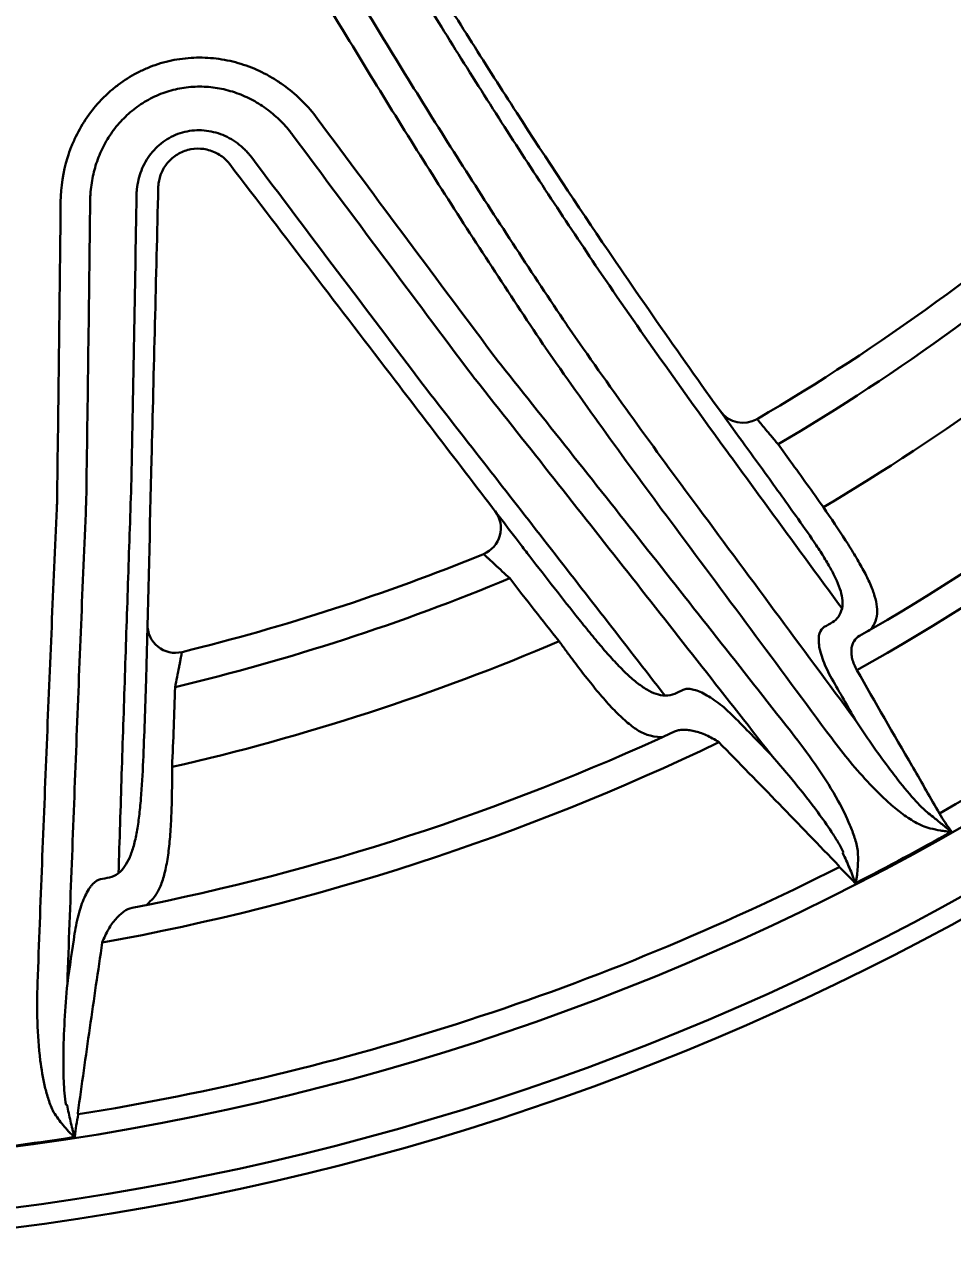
# Model space of a CAD drawing. Header units: inches. Extents: x 975 to 1816, y 133 to 420.
# Drawn here: x 1123.19 to 1143.45, y 217.34 to 244.34 of the extents above; entities that cross this region are included whole.
import ezdxf

# ---------------------------------------------------------------- set-up
doc = ezdxf.new("R2010")
doc.units = ezdxf.units.IN
doc.header["$MEASUREMENT"] = 0
doc.linetypes.add('CENTER', pattern=[2, 1.25, -0.25, 0.25, -0.25])
doc.layers.get('0').update_dxf_attribs({"lineweight": 30})
doc.layers.add('Center', color=1, linetype='CENTER', lineweight=18)
doc.styles.add('TCVN', font='tcvn+7284-2003r.ttf', dxfattribs={"height": 2.5})
doc.dimstyles.new('TCVN', dxfattribs={"dimtxt": 2.5, "dimasz": 3, "dimexe": 0.1, "dimexo": 0.0625, "dimgap": 0.09, "dimtad": 0, "dimtoh": 1, "dimdec": 0, "dimzin": 0, "dimdsep": 46, "dimtxsty": 'TCVN', "dimcen": 0.09, "dimclrd": 2, "dimclre": 2, "dimclrt": 1, "dimadec": 0, "dimazin": 0, "dimtfac": 1, "dimtdec": 0, "dimtofl": 0, "dimtmove": 0, "dimatfit": 3, "dimfxl": 1, "dimtolj": 1, "dimtzin": 0, "dimlwd": 18, "dimlwe": 18, "dimarcsym": 0})

# ---------------------------------------------------------------- blocks, each defined once
blk = doc.blocks.new('*D7')
at = {"layer": 'Center', "color": 2, "linetype": 'Continuous', "lineweight": 18, "transparency": 16777216}
for p, q in [((1171.919, 353.394), (1151.998, 326.267)), ((1174.919, 353.394), (1171.919, 353.394))]:
    blk.add_line(p, q, dxfattribs=at)
at = {"layer": 'Center', "color": 2, "lineweight": 18, "transparency": 16777216}
for p, q in [((1115.396, 276.336), (1115.396, 276.516)), ((1115.306, 276.426), (1115.486, 276.426))]:
    blk.add_line(p, q, dxfattribs=at)
at = {"layer": 'Center', "color": 2, "transparency": 16777216}
blk.add_solid([(1151.595, 326.563), (1152.401, 325.971), (1150.222, 323.849)], dxfattribs=at)
at = {"layer": 'Defpoints', "color": 0, "transparency": 16777216}
for p in [(1150.222, 323.849), (1080.569, 229.002)]:
    blk.add_point(p, dxfattribs=at)
at = {"layer": 'Center', "color": 1, "transparency": 16777216, "insert": (1178.009, 353.394), "char_height": 2.5, "attachment_point": 5, "style": 'TCVN'}
blk.add_mtext('\\A1;∅118', dxfattribs=at)
blk = doc.blocks.new('*D12')
at = {"layer": 'Center', "color": 2, "linetype": 'Continuous', "lineweight": 18, "transparency": 16777216}
blk.add_line((1129.982, 321.319), (1134.289, 334.585), dxfattribs=at)
for start, end in [(82.96732, 87.18581), (74.82735, 79.04584)]:
    blk.add_arc((1115.396, 276.391), 61.085, start, end, dxfattribs=at)
at = {"layer": 'Center', "color": 2, "transparency": 16777216}
for points in [[(1118.382, 336.902), (1118.407, 337.902), (1115.396, 337.475)], [(1131.526, 335.825), (1131.241, 334.867), (1134.259, 334.49)]]:
    blk.add_solid(points, dxfattribs=at)
at = {"layer": 'Defpoints', "color": 0, "transparency": 16777216}
for p in [(1115.396, 349.385), (1128.087, 336.143), (1129.963, 321.259), (1126.715, 311.256), (1115.396, 203.466)]:
    blk.add_point(p, dxfattribs=at)
at = {"layer": 'Center', "color": 1, "transparency": 16777216, "insert": (1124.945, 336.724), "char_height": 2.5, "attachment_point": 5, "rotation": 351.0066, "style": 'TCVN'}
blk.add_mtext('\\A1;18°', dxfattribs=at)
blk = doc.blocks.new('*D16')
at = {"layer": 'Center', "color": 2, "linetype": 'Continuous', "lineweight": 18, "transparency": 16777216}
blk.add_line((1126.68, 280.084), (1126.375, 279.984), dxfattribs=at)
for start, end in [(65.6581, 75.2097), (32.9401, 42.4918)]:
    blk.add_arc((1115.396, 276.385), 11.654, start, end, dxfattribs=at)
at = {"layer": 'Center', "color": 2, "transparency": 16777216}
for points in [[(1118.306, 287.157), (1118.435, 288.149), (1115.396, 288.039)], [(1125.627, 282.938), (1124.725, 282.507), (1126.47, 280.016)]]:
    blk.add_solid(points, dxfattribs=at)
at = {"layer": 'Defpoints', "color": 0, "transparency": 16777216}
for p in [(1115.396, 349.385), (1124.043, 284.198), (1132.14, 281.874), (1126.739, 280.104), (1115.396, 203.466)]:
    blk.add_point(p, dxfattribs=at)
at = {"layer": 'Center', "color": 1, "transparency": 16777216, "insert": (1122.233, 285.823), "char_height": 2.5, "attachment_point": 5, "rotation": 324.0749, "style": 'TCVN'}
blk.add_mtext('\\A1;72°', dxfattribs=at)

msp = doc.modelspace()

# ---------------------------------------------------------------- linework, layer by layer
msp.add_line((1139.649, 235.18), (1139.921, 234.806))
for radius in [58.838, 58.403, 57.085]:
    msp.add_circle((1115.396, 276.426), radius)
for centre, radius, start, end in [((1115.396, 276.426), 47.141, 300.3155, 311.6845), ((1115.396, 276.426), 47.848, 300.4567, 311.5433), ((1115.396, 276.426), 49.533, 300.6372, 311.3628), ((1115.396, 276.426), 52.362, 299.8125, 312.1876), ((1115.396, 276.426), 52.986, 299.3577, 312.6424), ((1138.883, 236.257), 0.609, 215.7119, 300.3155), ((1115.396, 276.426), 56.593, 299.3947, 312.6055), ((1132.986, 233.347), 0.609, 292.2122, 37.4147), ((1115.396, 276.426), 47.141, 283.7878, 292.2122), ((1115.396, 276.426), 47.848, 283.3945, 292.6055), ((1126.485, 231.235), 0.609, 178.5853, 283.7878), ((1115.396, 276.426), 49.533, 282.8532, 293.1468), ((1115.396, 276.426), 52.362, 281.1691, 294.8309), ((1115.396, 276.426), 52.986, 280.3216, 295.6784), ((1115.396, 276.426), 57.068, 297.0445, 299.4203), ((1115.396, 276.426), 56.593, 279.1187, 296.8813), ((1115.396, 276.426), 57.068, 276.5832, 278.9555)]:
    msp.add_arc(centre, radius, start, end)
for points, knots in [([(1135.793, 238.894), (1135.62, 239.151), (1135.447, 239.409), (1135.101, 239.926), (1134.586, 240.704), (1134.075, 241.488), (1133.399, 242.538), (1133.063, 243.067), (1132.397, 244.128), (1132.067, 244.661), (1130.433, 247.333), (1129.173, 249.502), (1127.961, 251.701)], [0, 0, 0, 0, 0.0625, 0.0625, 0.125, 0.25, 0.25, 0.375, 0.375, 0.5, 0.5, 1, 1, 1, 1]), ([(1128.323, 251.789), (1129.503, 249.66), (1130.729, 247.563), (1132.318, 244.979), (1132.639, 244.464), (1133.286, 243.439), (1133.612, 242.928), (1134.597, 241.405), (1135.263, 240.401), (1135.937, 239.409)], [0, 0, 0, 0, 0.5, 0.5, 0.625, 0.625, 0.75, 0.75, 1, 1, 1, 1]), ([(1126.693, 251.545), (1127.979, 249.183), (1129.317, 246.855), (1131.405, 243.412), (1132.115, 242.272), (1133.554, 240.017), (1134.285, 238.902), (1135.026, 237.8)], [0, 0, 0, 0, 0.5, 0.5, 0.75, 0.75, 1, 1, 1, 1]), ([(1134.514, 237.368), (1133.767, 238.482), (1133.03, 239.608), (1131.578, 241.886), (1130.862, 243.038), (1128.756, 246.517), (1127.406, 248.869), (1126.109, 251.256)], [0, 0, 0, 0, 0.25, 0.25, 0.5, 0.5, 1, 1, 1, 1]), ([(1123.979, 240.474), (1123.982, 240.803), (1124.032, 241.125), (1124.154, 241.517), (1124.181, 241.595), (1124.241, 241.749), (1124.275, 241.824), (1124.383, 242.047), (1124.465, 242.189), (1124.651, 242.457), (1124.754, 242.584), (1124.925, 242.762), (1124.985, 242.82), (1125.107, 242.929), (1125.171, 242.98), (1125.366, 243.127), (1125.504, 243.215), (1125.724, 243.329), (1125.799, 243.364), (1125.95, 243.427), (1126.027, 243.456), (1126.26, 243.531), (1126.418, 243.568), (1126.662, 243.604), (1126.745, 243.613), (1126.909, 243.623), (1126.991, 243.625), (1127.235, 243.62), (1127.397, 243.604), (1127.719, 243.545), (1127.88, 243.502), (1128.188, 243.394), (1128.337, 243.328), (1128.552, 243.213), (1128.623, 243.171), (1128.761, 243.083), (1128.829, 243.036), (1129.026, 242.889), (1129.149, 242.782), (1129.379, 242.551), (1129.486, 242.427), (1129.584, 242.295)], [0, 0, 0, 0, 0.125, 0.125, 0.15625, 0.15625, 0.1875, 0.1875, 0.25, 0.25, 0.3125, 0.3125, 0.34375, 0.34375, 0.375, 0.375, 0.4375, 0.4375, 0.46875, 0.46875, 0.5, 0.5, 0.5625, 0.5625, 0.59375, 0.59375, 0.625, 0.625, 0.6875, 0.6875, 0.75, 0.75, 0.8125, 0.8125, 0.84375, 0.84375, 0.875, 0.875, 0.9375, 0.9375, 1, 1, 1, 1]), ([(1129.046, 241.937), (1129.027, 241.963), (1129.006, 241.989), (1128.966, 242.04), (1128.945, 242.064), (1128.882, 242.138), (1128.839, 242.185), (1128.703, 242.322), (1128.606, 242.406), (1128.45, 242.523), (1128.397, 242.56), (1128.287, 242.63), (1128.232, 242.663), (1128.062, 242.754), (1127.945, 242.806), (1127.702, 242.893), (1127.575, 242.927), (1127.321, 242.974), (1127.193, 242.987), (1127, 242.991), (1126.935, 242.99), (1126.805, 242.982), (1126.74, 242.975), (1126.547, 242.947), (1126.422, 242.918), (1126.238, 242.858), (1126.178, 242.836), (1126.058, 242.786), (1125.999, 242.758), (1125.826, 242.668), (1125.717, 242.599), (1125.563, 242.482), (1125.513, 242.441), (1125.416, 242.355), (1125.369, 242.309), (1125.234, 242.168), (1125.153, 242.068), (1125.044, 241.909), (1125.009, 241.854), (1124.944, 241.742), (1124.914, 241.685), (1124.829, 241.509), (1124.782, 241.389), (1124.706, 241.143), (1124.677, 241.017), (1124.647, 240.825), (1124.639, 240.76), (1124.631, 240.663), (1124.629, 240.631), (1124.626, 240.566), (1124.625, 240.533), (1124.624, 240.501)], [0, 0, 0, 0, 0.015625, 0.015625, 0.03125, 0.03125, 0.0625, 0.0625, 0.125, 0.125, 0.15625, 0.15625, 0.1875, 0.1875, 0.25, 0.25, 0.3125, 0.3125, 0.375, 0.375, 0.40625, 0.40625, 0.4375, 0.4375, 0.5, 0.5, 0.53125, 0.53125, 0.5625, 0.5625, 0.625, 0.625, 0.65625, 0.65625, 0.6875, 0.6875, 0.75, 0.75, 0.78125, 0.78125, 0.8125, 0.8125, 0.875, 0.875, 0.9375, 0.9375, 0.96875, 0.96875, 0.984375, 0.984375, 1, 1, 1, 1]), ([(1125.641, 240.697), (1125.645, 240.768), (1125.655, 240.838), (1125.683, 240.977), (1125.702, 241.045), (1125.748, 241.177), (1125.776, 241.241), (1125.842, 241.366), (1125.879, 241.426), (1125.962, 241.54), (1126.007, 241.593), (1126.106, 241.693), (1126.16, 241.739), (1126.273, 241.823), (1126.333, 241.859), (1126.458, 241.924), (1126.524, 241.951), (1126.657, 241.995), (1126.726, 242.011), (1126.864, 242.032), (1126.935, 242.038), (1127.076, 242.037), (1127.146, 242.031), (1127.284, 242.008), (1127.353, 241.992), (1127.555, 241.926), (1127.68, 241.864), (1127.855, 241.744), (1127.91, 241.699), (1127.988, 241.628), (1128.013, 241.603), (1128.05, 241.565), (1128.062, 241.552), (1128.079, 241.532), (1128.088, 241.522), (1128.097, 241.512), (1128.102, 241.506), (1128.105, 241.502), (1128.108, 241.499)], [0, 0, 0, 0, 0.0625, 0.0625, 0.125, 0.125, 0.1875, 0.1875, 0.25, 0.25, 0.3125, 0.3125, 0.375, 0.375, 0.4375, 0.4375, 0.5, 0.5, 0.5625, 0.5625, 0.625, 0.625, 0.6875, 0.6875, 0.75, 0.75, 0.875, 0.875, 0.9375, 0.9375, 0.96875, 0.96875, 0.984375, 0.984375, 0.992188, 0.996094, 0.996094, 1, 1, 1, 1]), ([(1127.665, 241.306), (1127.664, 241.307), (1127.664, 241.307), (1127.663, 241.308), (1127.647, 241.328), (1127.629, 241.349), (1127.61, 241.369), (1127.547, 241.435), (1127.47, 241.493), (1127.384, 241.538), (1127.298, 241.583), (1127.201, 241.615), (1127.102, 241.628), (1127.011, 241.641), (1126.916, 241.639), (1126.825, 241.622), (1126.732, 241.605), (1126.642, 241.573), (1126.56, 241.527), (1126.477, 241.482), (1126.401, 241.421), (1126.339, 241.352), (1126.276, 241.284), (1126.225, 241.205), (1126.189, 241.124), (1126.152, 241.043), (1126.129, 240.957), (1126.119, 240.874), (1126.115, 240.848), (1126.113, 240.818), (1126.112, 240.797)], [0.00009754, 0.00009754, 0.00009754, 0.00009754, 0.0001137, 0.0001137, 0.0001137, 0.00056562, 0.00056562, 0.00056562, 0.00208171, 0.00208171, 0.00208171, 0.00360326, 0.00360326, 0.00360326, 0.00500427, 0.00500427, 0.00500427, 0.00641857, 0.00641857, 0.00641857, 0.00784285, 0.00784285, 0.00784285, 0.00925417, 0.00925417, 0.00925417, 0.0106535, 0.0106535, 0.0106535, 0.01109038, 0.01109038, 0.01109038, 0.01109038]), ([(1128.11, 241.5), (1128.11, 241.5), (1128.11, 241.499), (1128.11, 241.499), (1128.125, 241.479), (1128.14, 241.459), (1128.156, 241.439)], [-0.000000261, -0.000000261, -0.000000261, -0.000000261, 0, 0, 0, 0.0003823398, 0.0003823398, 0.0003823398, 0.0003823398]), ([(1125.637, 240.621), (1125.638, 240.646), (1125.638, 240.671), (1125.639, 240.697), (1125.639, 240.697), (1125.639, 240.697), (1125.639, 240.697)], [0, 0, 0, 0, 0.0003823398, 0.0003823398, 0.0003823398, 0.0003826008, 0.0003826008, 0.0003826008, 0.0003826008]), ([(1133.587, 236.927), (1134.655, 235.586), (1135.726, 234.236), (1137.872, 231.521), (1138.944, 230.159), (1140.018, 228.792)], [0, 0, 0, 0, 0.5, 0.5, 1, 1, 1, 1]), ([(1133.041, 236.594), (1133.016, 236.625), (1132.991, 236.657), (1132.966, 236.688), (1132.966, 236.688), (1132.966, 236.688), (1132.966, 236.688)], [0, 0, 0, 0, 0.0006098362, 0.0006098362, 0.0006098362, 0.0006100972, 0.0006100972, 0.0006100972, 0.0006100972]), ([(1139.498, 228.398), (1138.42, 229.774), (1137.343, 231.146), (1135.188, 233.882), (1134.113, 235.242), (1133.041, 236.594)], [0, 0, 0, 0, 0.5, 0.5, 1, 1, 1, 1]), ([(1131.896, 236.48), (1132.772, 235.356), (1133.652, 234.227), (1134.973, 232.53), (1135.413, 231.963), (1136.296, 230.828), (1136.737, 230.259), (1137.179, 229.691)], [0, 0, 0, 0, 0.5, 0.5, 0.75, 0.75, 1, 1, 1, 1]), ([(1139.191, 235.731), (1139.191, 235.731), (1139.198, 235.722), (1139.218, 235.697), (1139.227, 235.686), (1139.248, 235.662), (1139.26, 235.647), (1139.3, 235.599), (1139.333, 235.559), (1139.389, 235.492), (1139.409, 235.468), (1139.451, 235.418), (1139.473, 235.391), (1139.496, 235.364)], [0, 0, 0, 0, 0.25, 0.25, 0.375, 0.375, 0.5, 0.5, 0.75, 0.75, 0.875, 0.875, 1, 1, 1, 1]), ([(1138.806, 235.323), (1138.806, 235.323), (1138.807, 235.322), (1138.807, 235.322), (1138.825, 235.297), (1138.843, 235.272), (1138.862, 235.246)], [0, 0, 0, 0, 0.0000085041, 0.0000085041, 0.0000085041, 0.0004770504, 0.0004770504, 0.0004770504, 0.0004770504]), ([(1138.658, 234.855), (1138.64, 234.88), (1138.621, 234.906), (1138.603, 234.931), (1138.603, 234.931), (1138.603, 234.931), (1138.603, 234.931)], [0, 0, 0, 0, 0.0004726317, 0.0004726317, 0.0004726317, 0.0004728927, 0.0004728927, 0.0004728927, 0.0004728927]), ([(1125.243, 225.813), (1125.266, 226.532), (1125.289, 227.251), (1125.335, 228.688), (1125.359, 229.406), (1125.406, 230.839), (1125.43, 231.555), (1125.478, 232.985), (1125.502, 233.699), (1125.526, 234.411)], [0, 0, 0, 0, 0.25, 0.25, 0.5, 0.5, 0.75, 0.75, 1, 1, 1, 1]), ([(1124.538, 233.95), (1124.538, 233.95), (1124.538, 233.95), (1124.538, 233.95), (1124.537, 233.91), (1124.535, 233.87), (1124.533, 233.83)], [-0.000000261, -0.000000261, -0.000000261, -0.000000261, 0, 0, 0, 0.0006098362, 0.0006098362, 0.0006098362, 0.0006098362]), ([(1123.474, 223.417), (1123.539, 225.153), (1123.606, 226.886), (1123.746, 230.344), (1123.819, 232.065), (1123.896, 233.778)], [0, 0, 0, 0, 0.5, 0.5, 1, 1, 1, 1]), ([(1124.533, 233.83), (1124.46, 232.105), (1124.39, 230.373), (1124.255, 226.894), (1124.189, 225.15), (1124.126, 223.403)], [0, 0, 0, 0, 0.5, 0.5, 1, 1, 1, 1]), ([(1140.638, 233.807), (1140.81, 233.556), (1140.973, 233.315), (1141.198, 232.966), (1141.269, 232.851), (1141.401, 232.631), (1141.462, 232.526), (1141.57, 232.322), (1141.618, 232.225), (1141.701, 232.036), (1141.734, 231.948), (1141.784, 231.782), (1141.801, 231.704), (1141.817, 231.558), (1141.815, 231.49), (1141.805, 231.427)], [0, 0, 0, 0, 0.25, 0.25, 0.375, 0.375, 0.5, 0.5, 0.625, 0.625, 0.75, 0.75, 0.875, 0.875, 1, 1, 1, 1]), ([(1141.046, 231.595), (1141.058, 231.649), (1141.061, 231.708), (1141.051, 231.834), (1141.037, 231.9), (1140.996, 232.042), (1140.967, 232.117), (1140.898, 232.274), (1140.857, 232.356), (1140.765, 232.524), (1140.714, 232.61), (1140.604, 232.789), (1140.545, 232.882), (1140.359, 233.161), (1140.226, 233.352), (1140.086, 233.549)], [0, 0, 0, 0, 0.125, 0.125, 0.25, 0.25, 0.375, 0.375, 0.5, 0.5, 0.625, 0.625, 0.75, 0.75, 1, 1, 1, 1]), ([(1133.626, 232.403), (1133.568, 232.457), (1133.513, 232.508), (1133.439, 232.577), (1133.416, 232.599), (1133.372, 232.64), (1133.351, 232.659), (1133.315, 232.693), (1133.298, 232.708), (1133.269, 232.734), (1133.257, 232.746), (1133.227, 232.774), (1133.217, 232.783), (1133.217, 232.783)], [0, 0, 0, 0, 0.25, 0.25, 0.375, 0.375, 0.5, 0.5, 0.625, 0.625, 0.75, 0.75, 1, 1, 1, 1]), ([(1140.839, 231.295), (1140.889, 231.325), (1140.932, 231.365), (1141.001, 231.464), (1141.028, 231.525), (1141.046, 231.595)], [0, 0, 0, 0, 0.5, 0.5, 1, 1, 1, 1]), ([(1141.805, 231.427), (1141.791, 231.347), (1141.768, 231.28), (1141.703, 231.171), (1141.661, 231.128), (1141.61, 231.098)], [0, 0, 0, 0, 0.5, 0.5, 1, 1, 1, 1]), ([(1135.302, 231.357), (1135.391, 231.245), (1135.48, 231.134), (1135.657, 230.919), (1135.743, 230.815), (1135.914, 230.618), (1135.998, 230.523), (1136.122, 230.389), (1136.164, 230.346), (1136.246, 230.263), (1136.286, 230.223), (1136.405, 230.109), (1136.482, 230.041), (1136.596, 229.951), (1136.633, 229.923), (1136.708, 229.871), (1136.744, 229.847), (1136.924, 229.741), (1137.055, 229.695), (1137.179, 229.691)], [0, 0, 0, 0, 0.125, 0.125, 0.25, 0.25, 0.375, 0.375, 0.4375, 0.4375, 0.5, 0.5, 0.625, 0.625, 0.6875, 0.6875, 0.75, 0.75, 1, 1, 1, 1]), ([(1140.824, 230.06), (1140.785, 230.129), (1140.75, 230.197), (1140.687, 230.33), (1140.659, 230.396), (1140.612, 230.52), (1140.592, 230.58), (1140.562, 230.694), (1140.551, 230.748), (1140.538, 230.848), (1140.535, 230.894), (1140.538, 230.957), (1140.54, 230.977), (1140.546, 231.014), (1140.55, 231.032), (1140.575, 231.116), (1140.61, 231.163), (1140.659, 231.192)], [0, 0, 0, 0, 0.125, 0.125, 0.25, 0.25, 0.375, 0.375, 0.5, 0.5, 0.625, 0.625, 0.6875, 0.6875, 0.75, 0.75, 1, 1, 1, 1]), ([(1137.114, 228.781), (1136.845, 228.798), (1136.702, 228.857), (1136.506, 228.989), (1136.466, 229.018), (1136.384, 229.082), (1136.342, 229.117), (1136.216, 229.228), (1136.13, 229.312), (1135.996, 229.452), (1135.951, 229.502), (1135.859, 229.605), (1135.812, 229.659), (1135.67, 229.826), (1135.574, 229.944), (1135.378, 230.193), (1135.278, 230.323), (1135.125, 230.527), (1135.074, 230.597), (1134.97, 230.737), (1134.919, 230.808), (1134.866, 230.88)], [0, 0, 0, 0, 0.25, 0.25, 0.3125, 0.3125, 0.375, 0.375, 0.5, 0.5, 0.5625, 0.5625, 0.625, 0.625, 0.75, 0.75, 0.875, 0.875, 0.9375, 0.9375, 1, 1, 1, 1]), ([(1141.428, 230.994), (1141.38, 230.967), (1141.341, 230.93), (1141.296, 230.86), (1141.283, 230.834), (1141.264, 230.777), (1141.257, 230.747), (1141.249, 230.682), (1141.248, 230.647), (1141.254, 230.573), (1141.26, 230.535), (1141.279, 230.455), (1141.293, 230.414), (1141.327, 230.329), (1141.348, 230.287), (1141.372, 230.245)], [0, 0, 0, 0, 0.25, 0.25, 0.375, 0.375, 0.5, 0.5, 0.625, 0.625, 0.75, 0.75, 0.875, 0.875, 1, 1, 1, 1]), ([(1126.631, 230.643), (1126.631, 230.643), (1126.628, 230.629), (1126.62, 230.59), (1126.617, 230.573), (1126.609, 230.534), (1126.605, 230.512), (1126.595, 230.463), (1126.589, 230.436), (1126.578, 230.377), (1126.572, 230.346), (1126.552, 230.247), (1126.538, 230.173), (1126.523, 230.095)], [0, 0, 0, 0, 0.25, 0.25, 0.375, 0.375, 0.5, 0.5, 0.625, 0.625, 0.75, 0.75, 1, 1, 1, 1]), ([(1137.576, 229.817), (1137.603, 229.83), (1137.633, 229.837), (1137.702, 229.84), (1137.74, 229.837), (1137.821, 229.82), (1137.865, 229.807), (1137.957, 229.77), (1138.006, 229.747), (1138.108, 229.691), (1138.161, 229.659), (1138.269, 229.586), (1138.326, 229.545), (1138.497, 229.409), (1138.612, 229.306), (1138.728, 229.187)], [0, 0, 0, 0, 0.125, 0.125, 0.25, 0.25, 0.375, 0.375, 0.5, 0.5, 0.625, 0.625, 0.75, 0.75, 1, 1, 1, 1]), ([(1138.355, 228.673), (1138.264, 228.735), (1138.172, 228.786), (1138.035, 228.847), (1137.99, 228.865), (1137.901, 228.895), (1137.858, 228.908), (1137.773, 228.928), (1137.732, 228.935), (1137.653, 228.944), (1137.615, 228.946), (1137.542, 228.944), (1137.507, 228.94), (1137.442, 228.927), (1137.412, 228.918), (1137.384, 228.905)], [0, 0, 0, 0, 0.25, 0.25, 0.375, 0.375, 0.5, 0.5, 0.625, 0.625, 0.75, 0.75, 0.875, 0.875, 1, 1, 1, 1]), ([(1140.018, 228.792), (1140.192, 228.57), (1140.359, 228.343), (1140.675, 227.877), (1140.825, 227.637), (1140.962, 227.39)], [0, 0, 0, 0, 0.5, 0.5, 1, 1, 1, 1]), ([(1141.656, 227.758), (1141.506, 227.916), (1141.362, 228.079), (1141.084, 228.413), (1140.949, 228.584), (1140.82, 228.759)], [0, 0, 0, 0, 0.5, 0.5, 1, 1, 1, 1]), ([(1140.978, 225.975), (1140.542, 226.425), (1140.107, 226.877), (1139.233, 227.777), (1138.795, 228.225), (1138.355, 228.673)], [0, 0, 0, 0, 0.5, 0.5, 1, 1, 1, 1]), ([(1125.243, 225.813), (1125.292, 225.851), (1125.336, 225.899), (1125.418, 226.015), (1125.454, 226.083), (1125.52, 226.235), (1125.549, 226.319), (1125.588, 226.46), (1125.6, 226.509), (1125.623, 226.611), (1125.633, 226.663), (1125.663, 226.826), (1125.68, 226.94), (1125.702, 227.121), (1125.709, 227.183), (1125.721, 227.31), (1125.727, 227.375), (1125.754, 227.702), (1125.77, 227.977), (1125.782, 228.264)], [0, 0, 0, 0, 0.125, 0.125, 0.25, 0.25, 0.375, 0.375, 0.4375, 0.4375, 0.5, 0.5, 0.625, 0.625, 0.6875, 0.6875, 0.75, 0.75, 1, 1, 1, 1]), ([(1140.517, 227.144), (1140.357, 227.36), (1140.191, 227.572), (1139.85, 227.989), (1139.676, 228.195), (1139.498, 228.398)], [0, 0, 0, 0, 0.5, 0.5, 1, 1, 1, 1]), ([(1126.414, 228.134), (1126.415, 227.957), (1126.414, 227.784), (1126.409, 227.447), (1126.405, 227.283), (1126.396, 227.044), (1126.392, 226.966), (1126.384, 226.812), (1126.379, 226.738), (1126.362, 226.52), (1126.349, 226.384), (1126.323, 226.191), (1126.314, 226.129), (1126.293, 226.009), (1126.282, 225.951), (1126.245, 225.786), (1126.217, 225.687), (1126.152, 225.51), (1126.116, 225.432), (1126.033, 225.299), (1125.987, 225.244), (1125.851, 225.119)], [0, 0, 0, 0, 0.125, 0.125, 0.25, 0.25, 0.3125, 0.3125, 0.375, 0.375, 0.5, 0.5, 0.5625, 0.5625, 0.625, 0.625, 0.75, 0.75, 0.875, 0.875, 1, 1, 1, 1]), ([(1142.171, 227.979), (1142.3, 227.81), (1142.432, 227.644), (1142.643, 227.404), (1142.715, 227.325), (1142.828, 227.214), (1142.867, 227.178), (1142.948, 227.108), (1142.989, 227.075), (1143.035, 227.046)], [0, 0, 0, 0, 0.5, 0.5, 0.75, 0.75, 0.875, 0.875, 1, 1, 1, 1]), ([(1142.579, 228.154), (1142.586, 228.141), (1142.593, 228.129), (1142.6, 228.116), (1142.791, 227.784), (1142.982, 227.451), (1143.173, 227.118)], [0, 0, 0, 0, 0.000226083, 0.000226083, 0.000226083, 0.00622329, 0.00622329, 0.00622329, 0.00622329]), ([(1140.962, 227.39), (1141.056, 227.218), (1141.144, 227.044), (1141.256, 226.774), (1141.291, 226.683), (1141.35, 226.496), (1141.375, 226.401), (1141.391, 226.304)], [0, 0, 0, 0, 0.5, 0.5, 0.75, 0.75, 1, 1, 1, 1]), ([(1142.973, 226.792), (1142.913, 226.807), (1142.857, 226.827), (1142.746, 226.874), (1142.693, 226.901), (1142.537, 226.989), (1142.437, 227.057), (1142.244, 227.203), (1142.152, 227.281), (1141.972, 227.441), (1141.885, 227.525), (1141.8, 227.611)], [0, 0, 0, 0, 0.125, 0.125, 0.25, 0.25, 0.5, 0.5, 0.75, 0.75, 1, 1, 1, 1]), ([(1141.08, 226.269), (1141.042, 226.347), (1140.999, 226.423), (1140.91, 226.572), (1140.864, 226.645), (1140.721, 226.863), (1140.62, 227.004), (1140.517, 227.144)], [0, 0, 0, 0, 0.25, 0.25, 0.5, 0.5, 1, 1, 1, 1]), ([(1143.035, 227.046), (1143.099, 226.99), (1143.164, 226.936), (1143.264, 226.855), (1143.297, 226.828), (1143.349, 226.788), (1143.366, 226.775), (1143.391, 226.756), (1143.4, 226.749), (1143.413, 226.74), (1143.418, 226.737), (1143.424, 226.732), (1143.427, 226.731), (1143.43, 226.729), (1143.432, 226.728), (1143.434, 226.727), (1143.435, 226.727), (1143.437, 226.727)], [0, 0, 0, 0, 0.5, 0.5, 0.75, 0.75, 0.875, 0.875, 0.9375, 0.9375, 0.96875, 0.96875, 0.984375, 0.984375, 0.992188, 0.992188, 1, 1, 1, 1]), ([(1143.428, 226.717), (1143.419, 226.717), (1143.409, 226.717), (1143.39, 226.719), (1143.38, 226.72), (1143.352, 226.723), (1143.332, 226.726), (1143.275, 226.734), (1143.237, 226.74), (1143.123, 226.759), (1143.048, 226.774), (1142.973, 226.792)], [0, 0, 0, 0, 0.0625, 0.0625, 0.125, 0.125, 0.25, 0.25, 0.5, 0.5, 1, 1, 1, 1]), ([(1143.428, 226.717), (1143.43, 226.718), (1143.432, 226.72), (1143.434, 226.721), (1143.435, 226.723), (1143.436, 226.725), (1143.437, 226.727)], [0, 0, 0, 0, 0.00003455686, 0.00003455686, 0.00003455686, 0.00006825028, 0.00006825028, 0.00006825028, 0.00006825028]), ([(1141.391, 226.304), (1141.398, 226.185), (1141.397, 226.067), (1141.386, 225.89), (1141.381, 225.831), (1141.37, 225.743), (1141.366, 225.714), (1141.359, 225.67), (1141.357, 225.655), (1141.353, 225.633), (1141.352, 225.626), (1141.348, 225.612), (1141.347, 225.604), (1141.343, 225.598)], [0, 0, 0, 0, 0.5, 0.5, 0.75, 0.75, 0.875, 0.875, 0.9375, 0.9375, 0.96875, 0.96875, 1, 1, 1, 1]), ([(1141.062, 226.251), (1141.063, 226.254), (1141.064, 226.257), (1141.066, 226.259), (1141.067, 226.262), (1141.069, 226.264), (1141.071, 226.266), (1141.074, 226.267), (1141.076, 226.268), (1141.078, 226.269), (1141.079, 226.269), (1141.079, 226.269), (1141.08, 226.269)], [0, 0, 0, 0, 0.000045235, 0.000045235, 0.000045235, 0.0000912073, 0.0000912073, 0.0000912073, 0.0001333012, 0.0001333012, 0.0001333012, 0.0001415109, 0.0001415109, 0.0001415109, 0.0001415109]), ([(1141.332, 225.597), (1141.334, 225.597), (1141.335, 225.6), (1141.334, 225.604), (1141.334, 225.605), (1141.333, 225.611), (1141.332, 225.614), (1141.328, 225.625), (1141.326, 225.632), (1141.318, 225.653), (1141.313, 225.667), (1141.297, 225.709), (1141.287, 225.737), (1141.254, 225.82), (1141.231, 225.875), (1141.162, 226.039), (1141.113, 226.146), (1141.062, 226.251)], [0, 0, 0, 0, 0.007813, 0.007813, 0.015625, 0.015625, 0.03125, 0.03125, 0.0625, 0.0625, 0.125, 0.125, 0.25, 0.25, 0.5, 0.5, 1, 1, 1, 1]), ([(1140.978, 225.975), (1140.979, 225.968), (1140.981, 225.962), (1140.982, 225.955), (1140.983, 225.953), (1140.983, 225.95), (1140.984, 225.948)], [0, 0, 0, 0, 0.0001038946, 0.0001038946, 0.0001038946, 0.0001448338, 0.0001448338, 0.0001448338, 0.0001448338]), ([(1141.332, 225.597), (1141.277, 225.66), (1141.22, 225.721), (1141.104, 225.838), (1141.044, 225.894), (1140.984, 225.948)], [0, 0, 0, 0, 0.5, 0.5, 1, 1, 1, 1]), ([(1124.285, 224.494), (1124.298, 224.576), (1124.312, 224.656), (1124.344, 224.81), (1124.362, 224.883), (1124.401, 225.022), (1124.422, 225.087), (1124.467, 225.21), (1124.491, 225.268), (1124.541, 225.373), (1124.567, 225.42), (1124.607, 225.483), (1124.62, 225.502), (1124.648, 225.539), (1124.662, 225.556), (1124.732, 225.633), (1124.789, 225.67), (1124.847, 225.681)], [0, 0, 0, 0, 0.125, 0.125, 0.25, 0.25, 0.375, 0.375, 0.5, 0.5, 0.625, 0.625, 0.6875, 0.6875, 0.75, 0.75, 1, 1, 1, 1]), ([(1141.343, 225.598), (1141.342, 225.597), (1141.34, 225.596), (1141.339, 225.596), (1141.336, 225.596), (1141.334, 225.597), (1141.332, 225.597)], [0, 0, 0, 0, 0.00002529611, 0.00002529611, 0.00002529611, 0.00005828994, 0.00005828994, 0.00005828994, 0.00005828994]), ([(1125.538, 225.056), (1125.479, 225.044), (1125.419, 225.016), (1125.329, 224.954), (1125.299, 224.93), (1125.24, 224.876), (1125.211, 224.846), (1125.154, 224.781), (1125.126, 224.745), (1125.072, 224.668), (1125.046, 224.628), (1124.972, 224.499), (1124.927, 224.402), (1124.889, 224.298)], [0, 0, 0, 0, 0.25, 0.25, 0.375, 0.375, 0.5, 0.5, 0.625, 0.625, 0.75, 0.75, 1, 1, 1, 1]), ([(1124.889, 224.298), (1124.796, 223.677), (1124.706, 223.057), (1124.528, 221.815), (1124.442, 221.194), (1124.354, 220.573)], [0, 0, 0, 0, 0.5, 0.5, 1, 1, 1, 1]), ([(1123.535, 221.727), (1123.5, 222.008), (1123.48, 222.289), (1123.462, 222.853), (1123.464, 223.135), (1123.474, 223.417)], [0, 0, 0, 0, 0.5, 0.5, 1, 1, 1, 1]), ([(1124.126, 223.403), (1124.102, 223.135), (1124.082, 222.866), (1124.052, 222.328), (1124.042, 222.059), (1124.039, 221.79)], [0, 0, 0, 0, 0.5, 0.5, 1, 1, 1, 1]), ([(1123.826, 220.596), (1123.782, 220.684), (1123.746, 220.776), (1123.684, 220.962), (1123.658, 221.056), (1123.591, 221.341), (1123.559, 221.533), (1123.535, 221.727)], [0, 0, 0, 0, 0.25, 0.25, 0.5, 0.5, 1, 1, 1, 1]), ([(1124.039, 221.79), (1124.038, 221.616), (1124.04, 221.443), (1124.052, 221.183), (1124.057, 221.096), (1124.073, 220.923), (1124.083, 220.837), (1124.098, 220.751)], [0, 0, 0, 0, 0.5, 0.5, 0.75, 0.75, 1, 1, 1, 1]), ([(1124.098, 220.751), (1124.1, 220.752), (1124.103, 220.753), (1124.105, 220.753), (1124.108, 220.754), (1124.111, 220.753), (1124.113, 220.752), (1124.117, 220.751), (1124.12, 220.75), (1124.123, 220.747)], [0, 0, 0, 0, 0.0000422428, 0.0000422428, 0.0000422428, 0.000084418, 0.000084418, 0.000084418, 0.0001407012, 0.0001407012, 0.0001407012, 0.0001407012]), ([(1124.123, 220.747), (1124.143, 220.632), (1124.167, 220.517), (1124.207, 220.344), (1124.221, 220.286), (1124.243, 220.199), (1124.251, 220.17), (1124.263, 220.127), (1124.267, 220.113), (1124.273, 220.091), (1124.275, 220.084), (1124.279, 220.074), (1124.28, 220.07), (1124.282, 220.065), (1124.283, 220.063), (1124.285, 220.06), (1124.287, 220.059), (1124.289, 220.059)], [0, 0, 0, 0, 0.5, 0.5, 0.75, 0.75, 0.875, 0.875, 0.9375, 0.9375, 0.96875, 0.96875, 0.984375, 0.984375, 0.992188, 0.992188, 1, 1, 1, 1]), ([(1124.279, 220.053), (1124.273, 220.057), (1124.267, 220.062), (1124.256, 220.071), (1124.251, 220.076), (1124.235, 220.092), (1124.224, 220.102), (1124.193, 220.134), (1124.172, 220.155), (1124.112, 220.22), (1124.073, 220.265), (1123.96, 220.401), (1123.89, 220.497), (1123.826, 220.596)], [0, 0, 0, 0, 0.03125, 0.03125, 0.0625, 0.0625, 0.125, 0.125, 0.25, 0.25, 0.5, 0.5, 1, 1, 1, 1]), ([(1124.365, 220.548), (1124.347, 220.469), (1124.332, 220.389), (1124.307, 220.226), (1124.296, 220.143), (1124.289, 220.059)], [0, 0, 0, 0, 0.5, 0.5, 1, 1, 1, 1]), ([(1124.354, 220.573), (1124.356, 220.567), (1124.359, 220.561), (1124.361, 220.555), (1124.363, 220.553), (1124.364, 220.55), (1124.365, 220.548)], [0, 0, 0, 0, 0.0001038946, 0.0001038946, 0.0001038946, 0.0001448338, 0.0001448338, 0.0001448338, 0.0001448338]), ([(1124.279, 220.053), (1124.281, 220.054), (1124.283, 220.054), (1124.284, 220.055), (1124.286, 220.056), (1124.287, 220.058), (1124.289, 220.059)], [0, 0, 0, 0, 0.0000252961, 0.0000252961, 0.0000252961, 0.00005828994, 0.00005828994, 0.00005828994, 0.00005828994])]:
    msp.add_open_spline(points, degree=3, knots=knots)
for points in [[(1129.584, 242.295), (1130.899, 240.522), (1132.214, 238.758), (1133.522, 237.009)], [(1132.966, 236.688), (1131.664, 238.426), (1130.355, 240.177), (1129.046, 241.937)], [(1128.108, 241.499), (1128.108, 241.499), (1128.109, 241.499), (1128.11, 241.5)], [(1128.156, 241.439), (1129.406, 239.776), (1130.655, 238.122), (1131.896, 236.48)], [(1127.673, 241.295), (1127.67, 241.299), (1127.668, 241.302), (1127.665, 241.306)], [(1131.286, 236.572), (1130.088, 238.138), (1128.882, 239.714), (1127.673, 241.295)], [(1125.526, 234.411), (1125.565, 236.468), (1125.603, 238.54), (1125.637, 240.621)], [(1126.112, 240.788), (1126.063, 238.798), (1126.014, 236.814), (1125.965, 234.844)], [(1126.112, 240.795), (1126.112, 240.793), (1126.112, 240.79), (1126.112, 240.788)], [(1123.9, 233.882), (1123.93, 236.067), (1123.957, 238.266), (1123.979, 240.474)], [(1124.624, 240.501), (1124.599, 238.307), (1124.57, 236.121), (1124.538, 233.95)], [(1135.937, 239.409), (1136.868, 238.039), (1137.825, 236.676), (1138.806, 235.323)], [(1138.603, 234.931), (1137.642, 236.243), (1136.705, 237.565), (1135.793, 238.894)], [(1135.026, 237.8), (1135.037, 237.783), (1135.049, 237.766), (1135.06, 237.749)], [(1135.06, 237.749), (1135.948, 236.473), (1136.86, 235.204), (1137.794, 233.945)], [(1134.554, 237.309), (1134.541, 237.328), (1134.528, 237.348), (1134.514, 237.368)], [(1137.289, 233.516), (1136.354, 234.772), (1135.442, 236.036), (1134.554, 237.309)], [(1133.522, 237.009), (1133.544, 236.982), (1133.565, 236.954), (1133.587, 236.927)], [(1134.013, 233.008), (1133.1, 234.2), (1132.191, 235.389), (1131.286, 236.572)], [(1138.862, 235.246), (1139.031, 235.013), (1139.201, 234.78), (1139.37, 234.547)], [(1139.496, 235.364), (1139.544, 235.305), (1139.596, 235.244), (1139.649, 235.18)], [(1125.965, 234.844), (1125.929, 233.355), (1125.892, 231.858), (1125.855, 230.357)], [(1141.046, 231.595), (1140.249, 232.684), (1139.453, 233.771), (1138.658, 234.855)], [(1139.921, 234.806), (1140.162, 234.475), (1140.401, 234.142), (1140.638, 233.807)], [(1140.086, 233.549), (1139.849, 233.883), (1139.611, 234.215), (1139.37, 234.547)], [(1123.896, 233.778), (1123.897, 233.813), (1123.898, 233.848), (1123.9, 233.882)], [(1137.794, 233.945), (1138.975, 232.354), (1140.159, 230.755), (1141.343, 229.153)], [(1140.82, 228.759), (1139.643, 230.349), (1138.465, 231.936), (1137.289, 233.516)], [(1134.013, 233.008), (1134.082, 232.918), (1134.153, 232.825), (1134.227, 232.73)], [(1134.227, 232.73), (1134.582, 232.27), (1134.941, 231.812), (1135.302, 231.357)], [(1133.788, 232.254), (1133.732, 232.305), (1133.678, 232.355), (1133.626, 232.403)], [(1134.866, 230.88), (1134.504, 231.336), (1134.144, 231.793), (1133.788, 232.254)], [(1140.659, 231.192), (1140.719, 231.226), (1140.779, 231.261), (1140.839, 231.295)], [(1125.845, 230.006), (1125.848, 230.127), (1125.852, 230.244), (1125.855, 230.357)], [(1126.523, 230.095), (1126.509, 230.025), (1126.495, 229.953), (1126.48, 229.879)], [(1141.343, 229.153), (1141.169, 229.455), (1140.996, 229.758), (1140.824, 230.06)], [(1141.372, 230.245), (1141.769, 229.545), (1142.172, 228.848), (1142.579, 228.154)], [(1125.782, 228.264), (1125.807, 228.845), (1125.828, 229.425), (1125.845, 230.006)], [(1126.48, 229.879), (1126.462, 229.297), (1126.44, 228.716), (1126.414, 228.134)], [(1137.392, 229.732), (1137.453, 229.76), (1137.515, 229.789), (1137.576, 229.817)], [(1137.179, 229.691), (1137.26, 229.69), (1137.331, 229.703), (1137.392, 229.732)], [(1138.728, 229.187), (1138.985, 228.924), (1139.242, 228.661), (1139.498, 228.398)], [(1141.343, 229.153), (1141.569, 228.806), (1141.805, 228.466), (1142.053, 228.134)], [(1142.053, 228.134), (1142.092, 228.083), (1142.132, 228.031), (1142.171, 227.98)], [(1142.171, 227.98), (1142.171, 227.98), (1142.171, 227.98), (1142.171, 227.979)], [(1141.8, 227.611), (1141.752, 227.659), (1141.704, 227.708), (1141.656, 227.758)], [(1143.173, 227.118), (1143.249, 226.985), (1143.339, 226.854), (1143.437, 226.727)], [(1125.047, 225.72), (1125.112, 225.733), (1125.178, 225.764), (1125.243, 225.813)], [(1124.847, 225.681), (1124.913, 225.694), (1124.98, 225.707), (1125.047, 225.72)], [(1124.126, 223.403), (1124.179, 223.767), (1124.232, 224.131), (1124.285, 224.494)]]:
    msp.add_open_spline(points, degree=3)

# ---------------------------------------------------------------- dimensions: what is measured, and where the dimension line sits
at = {"layer": 'Center'}
dim = msp.add_diameter_dim_2p(p1=(1080.569, 229.002), p2=(1150.222, 323.849), dimstyle='TCVN', dxfattribs=at)
dim.commit()
dim.dimension.update_dxf_attribs({"geometry": '*D7', "text_midpoint": (1178.009, 353.394), "dimtype": 163})
for base, line1, picture, middle in [((1128.087, 336.143), ((1126.715, 311.256), (1129.963, 321.259)), '*D12', (1124.945, 336.724)), ((1124.043, 284.198), ((1132.14, 281.874), (1126.739, 280.104)), '*D16', (1122.233, 285.823))]:
    dim = msp.add_angular_dim_2l(base=base, line1=line1, line2=((1115.396, 349.385), (1115.396, 203.466)), dimstyle='TCVN', dxfattribs=at)
    dim.commit()
    dim.dimension.update_dxf_attribs({"geometry": picture, "text_midpoint": middle})

doc.saveas('drawing.dxf')
